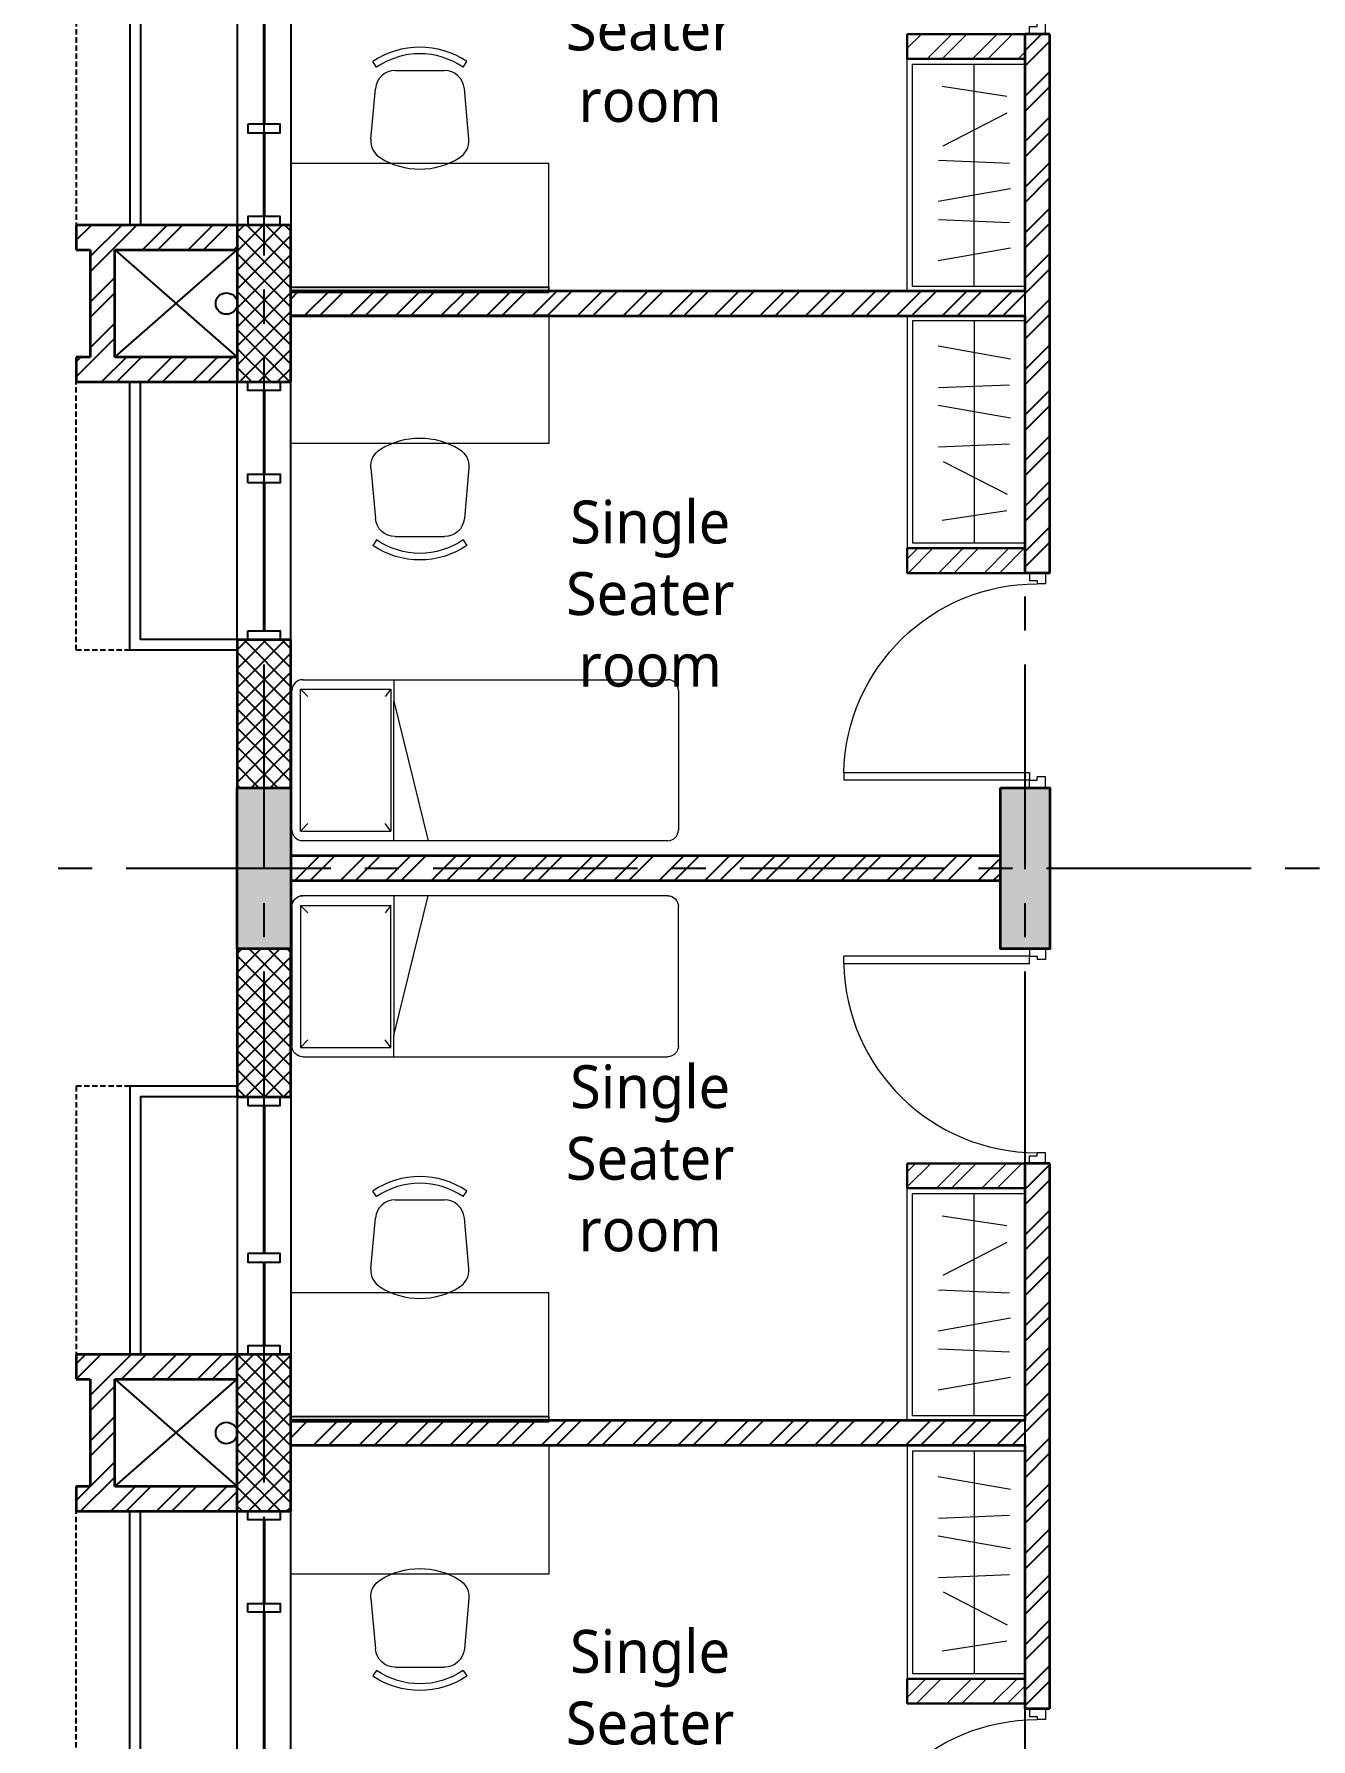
# Model space of a CAD drawing. Header units: millimetres. Extents: x -1107453 to -240403, y -265431 to 143409.
# Drawn here: x -297561 to -291615, y 102788 to 110728 of the extents above; entities that cross this region are included whole.
import ezdxf

# ---------------------------------------------------------------- set-up
doc = ezdxf.new("R2010")
doc.units = ezdxf.units.MM
doc.header["$MEASUREMENT"] = 0
doc.linetypes.add('CENTER2', pattern=[28.575, 19.05, -3.175, 3.175, -3.175])
doc.linetypes.add('HIDDEN', pattern=[0.375, 0.25, -0.125])
for name, color, linetype in [('A-Anno-Grid Lines', 154, 'Continuous'), ('A-Wall Patt', 8, 'Continuous'), ('A-Window', 4, 'Continuous'), ('S-Conc Patt', 9, 'Continuous')]:
    doc.layers.add(name, color=color, linetype=linetype)
for name, color, linetype, lineweight in [('A-Detail Lines', 8, 'Continuous', 25), ('A-Door', 4, 'Continuous', 9), ('A-Wall Sec', 1, 'Continuous', 30), ('column hatch', 12, 'Continuous', 5), ('S-Concrete', 40, 'Continuous', 30), ('S-Reflected Beam', 60, 'Continuous', 25), ('text', 7, 'Continuous', 9), ('Wall HATCH', 8, 'Continuous', 15)]:
    doc.layers.add(name, color=color, linetype=linetype, lineweight=lineweight)
doc.layers.add('frntr', color=32, linetype='Continuous', lineweight=15, true_color=0xbd5e00)
doc.layers.add('I-Furniture', color=7, linetype='Continuous', lineweight=15, true_color=0xc76300)
doc.layers.get('S-Reflected Beam').off()
doc.styles.get("Standard").update_dxf_attribs({"font": 'trebuc.ttf'})
pattern_1 = [(45, (-563.64, 4396.156), (-44.194174, 44.194174), []), (135, (-563.64, 4396.156), (-44.194174, -44.194174), [])]
pattern_2 = [(45, (-808153.99, 231626.15), (-106.066017, 106.066017), []), (45, (-808083.28, 231626.15), (-106.066017, 106.066017), [])]

# ---------------------------------------------------------------- blocks, each defined once
blk = doc.blocks.new('W 1200')
at = {"layer": 'A-Window', "linetype": 'HIDDEN', "ltscale": 100}
for p, q in [((552587.8, 7900.3), (552587.8, 9150.3)), ((552837.8, 7900.3), (552587.8, 7900.3))]:
    blk.add_line(p, q, dxfattribs=at)
at = {"layer": 'A-Window', "color": 2, "lineweight": 40}
for p, q in [((553462.8, 8720.3), (553462.8, 9110.3)), ((553462.8, 7990.3), (553462.8, 8680.3))]:
    blk.add_line(p, q, dxfattribs=at)
at = {"layer": 'A-Window', "color": 5}
for points in [[(553337.8, 7900.3), (552837.8, 7900.3), (552837.8, 9150.3)], [(553337.8, 7950.3), (552887.8, 7950.3), (552887.8, 9150.3)]]:
    blk.add_lwpolyline(points, dxfattribs=at)
at = {"layer": 'A-Window'}
for points in [[(553337.8, 7950.3), (553337.8, 9150.3)], [(553587.8, 7950.3), (553587.8, 9150.3)], [(553387.8, 8680.3), (553387.8, 8720.3), (553537.8, 8720.3), (553537.8, 8680.3), (553387.8, 8680.3)]]:
    blk.add_lwpolyline(points, dxfattribs=at)
for points in [[(553387.8, 9150.3), (553537.8, 9150.3), (553537.8, 9110.3), (553387.8, 9110.3)], [(553387.8, 7990.3), (553537.8, 7990.3), (553537.8, 7950.3), (553387.8, 7950.3)]]:
    blk.add_lwpolyline(points, close=True, dxfattribs=at)
blk = doc.blocks.new('ABL_Door_S - 1000 x 2100-11-3 Second Floor Lvl')
at = {"layer": 'A-Door', "color": 5}
for p, q in [((-500, 37.5), (-450, 37.5)), ((-500, -37.5), (-500, 37.5)), ((-450, 37.5), (-450, -2.5)), ((450, 37.5), (450, -2.5)), ((500, 37.5), (450, 37.5)), ((500, -37.5), (500, 37.5)), ((-500, -37.5), (-465, -37.5)), ((-465, -2.5), (-450, -2.5)), ((-465, -37.5), (-465, -2.5)), ((-430, -37.5), (-465, -37.5)), ((465, -2.5), (450, -2.5)), ((465, -37.5), (465, -2.5)), ((500, -37.5), (465, -37.5))]:
    blk.add_line(p, q, dxfattribs=at)
at = {"layer": 'A-Door', "color": 5, "lineweight": 18}
for p, q in [((-465, -37.5), (-465, -902.5)), ((-430, -37.5), (-430, -902.5)), ((-430, -902.5), (-465, -902.5))]:
    blk.add_line(p, q, dxfattribs=at)
at = {"layer": 'A-Door'}
blk.add_arc((-450.4, -2.3), 900.4, 271.2981, 359.98939, dxfattribs=at)
blk = doc.blocks.new('Cols Hostel')
at = {"layer": 'S-Conc Patt'}
h = blk.add_hatch(color=256, dxfattribs=at)
h.paths.add_polyline_path([(626561.7, 5667.7), (626811.7, 5667.7), (626811.7, 5217.7), (626561.7, 5217.7)])
h.paths.add_polyline_path([(626261.7, 5667.7), (626511.7, 5667.7), (626511.7, 5217.7), (626261.7, 5217.7)])
h.paths.add_polyline_path([(610501.4, 6260.5), (610751.4, 6260.5), (610751.4, 5810.5), (610501.4, 5810.5)])
h.paths.add_polyline_path([(633754.6, -13558.9), (633802.3, -13804.3), (633350.7, -13892.1), (633303, -13646.7)])
h.paths.add_polyline_path([(608436.4, -13974.7), (608436.4, -14224.7), (607987.1, -14224.7), (607987.1, -13974.7)])
h.paths.add_polyline_path([(639101.5, 2747.2), (639346.9, 2794.9), (639490, 2058.7), (639244.6, 2011)])
h.paths.add_polyline_path([(640105.1, -2416.2), (640350.5, -2368.5), (640493.6, -3104.7), (640248.2, -3152.4)])
h.paths.add_polyline_path([(631447.2, -4099.1), (631692.6, -4051.4), (631835.7, -4787.6), (631590.3, -4835.3)])
h.paths.add_polyline_path([(630443.5, 1064.3), (630688.9, 1112), (630832, 375.7), (630586.6, 328)])
h.paths.add_polyline_path([(608186.4, 6255.3), (608436.4, 6255.3), (608436.4, 5505.3), (608186.4, 5505.3)])
h.paths.add_polyline_path([(608186.4, 995.3), (608436.4, 995.3), (608436.4, 245.3), (608186.4, 245.3)])
h.paths.add_polyline_path([(608186.4, -4264.7), (608436.4, -4264.7), (608436.4, -5014.7), (608186.4, -5014.7)])
h.paths.add_polyline_path([(599366.4, -4264.7), (599616.4, -4264.7), (599616.4, -5014.7), (599366.4, -5014.7)])
h.paths.add_polyline_path([(599366.4, 995.3), (599616.4, 995.3), (599616.4, 245.3), (599366.4, 245.3)])
h.paths.add_polyline_path([(626561.4, 11102.8), (626811.4, 11102.8), (626811.4, 10352.8), (626561.4, 10352.8)])
h.paths.add_polyline_path([(626561.4, 17050.8), (626811.4, 17050.8), (626811.4, 16300.8), (626561.4, 16300.8)])
h.paths.add_polyline_path([(626561.4, 13870.8), (626811.4, 13870.8), (626811.4, 13120.8), (626561.4, 13120.8)])
h.paths.add_polyline_path([(610451.4, 11170.3), (610201.4, 11170.3), (610201.4, 10420.3), (610451.4, 10420.3)])
h.paths.add_polyline_path([(610451.4, 16300.8), (610201.4, 16300.8), (610201.4, 17050.8), (610451.4, 17050.8)])
h.paths.add_polyline_path([(610451.4, 13120.8), (610201.4, 13120.8), (610201.4, 13870.8), (610451.4, 13870.8)])
h.paths.add_polyline_path([(598411.4, 9225.3), (598661.4, 9225.3), (598661.4, 8475.3), (598411.4, 8475.3)])
h.paths.add_polyline_path([(603651.4, 16800.8), (603651.4, 17050.8), (602901.4, 17050.8), (602901.4, 16800.8)])
h.paths.add_polyline_path([(602901.4, 14630.4), (603151.4, 14630.4), (603151.4, 13880.4), (602901.4, 13880.4)])
h.paths.add_polyline_path([(596931.4, 9225.3), (597181.4, 9225.3), (597181.4, 8475.3), (596931.4, 8475.3)])
h.paths.add_polyline_path([(596931.4, 11170.3), (597181.4, 11170.3), (597181.4, 10420.3), (596931.4, 10420.3)])
h.paths.add_polyline_path([(602901.4, 11170.3), (603151.4, 11170.3), (603151.4, 10420.3), (602901.4, 10420.3)])
h.paths.add_polyline_path([(608436.4, 11170.3), (608186.4, 11170.3), (608186.4, 10420.3), (608436.4, 10420.3)])
h.paths.add_polyline_path([(604651.4, 11170.3), (604881.4, 11170.3), (604881.4, 10420.3), (604651.4, 10420.3)])
h.paths.add_polyline_path([(639550.5, 13200), (639795.9, 13247.7), (639939, 12511.5), (639693.6, 12463.8)])
h.paths.add_polyline_path([(634799.5, 10295.1), (634847.2, 10049.7), (634108.7, 9906.2), (634061, 10151.6)])
h.paths.add_polyline_path([(637666.4, -8396.4), (637892.2, -8352.5), (637979.9, -8804), (637754.2, -8847.9)])
h.paths.add_polyline_path([(636132.6, -13079.8), (636180.3, -13325.2), (635591.3, -13439.7), (635543.6, -13194.3)])
h.paths.add_polyline_path([(603151.4, 9225.3), (603151.4, 8995.3), (602401.4, 8995.3), (602401.4, 9225.3)])
h.paths.add_polyline_path([(642512.5, -9792.3), (642556.4, -10018.1), (642109.7, -10104.9), (642065.9, -9879.2)])
h.paths.add_polyline_path([(638555.9, -10561.4), (638599.7, -10787.2), (638148.2, -10875), (638104.3, -10649.2)])
h.paths.add_polyline_path([(642095.9, -7652.5), (642139.7, -7878.3), (641688.2, -7966.1), (641644.3, -7740.3)])
h.paths.add_polyline_path([(640153.2, -10026.7), (640378.9, -9982.8), (640464.8, -10424.6), (640239, -10468.4)])
h.paths.add_polyline_path([(640117.9, -8037), (640161.8, -8262.8), (639710.2, -8350.6), (639666.3, -8124.8)])
h.paths.add_polyline_path([(603151.4, -11964.7), (603151.4, -12194.7), (602701.4, -12194.7), (602701.4, -11964.7)])
h.paths.add_polyline_path([(603151.4, -10129.7), (602921.4, -10129.7), (602921.4, -9669.7), (603151.4, -9669.7)])
h.paths.add_polyline_path([(599111.4, -11964.7), (599111.4, -12194.7), (598661.4, -12194.7), (598661.4, -11964.7)])
h.paths.add_polyline_path([(599112.1, -9784.7), (599112.1, -10014.7), (598661.4, -10014.7), (598661.4, -9784.7)])
h.paths.add_polyline_path([(600791.4, -11734.7), (601021.4, -11734.7), (601021.4, -12194.7), (600791.4, -12194.7)])
h.paths.add_polyline_path([(601136.4, -9784.7), (601136.4, -10014.7), (600676.4, -10014.7), (600676.4, -9784.7)])
h.paths.add_polyline_path([(634936.9, -3420.8), (635162.6, -3376.9), (635305.7, -4113.1), (635080, -4157)])
h.paths.add_polyline_path([(635631.4, 2072.7), (635857.2, 2116.6), (636000.3, 1380.3), (635774.5, 1336.5)])
h.paths.add_polyline_path([(634717.4, 6774.8), (634673.5, 7000.6), (635409.8, 7143.7), (635453.6, 6917.9)])
h.paths.add_polyline_path([(631991.7, 11730.8), (632217.5, 11774.7), (632360.6, 11038.4), (632134.8, 10994.6)])
h.paths.add_polyline_path([(604651.4, 6255.3), (604881.4, 6255.3), (604881.4, 5505.3), (604651.4, 5505.3)])
h.paths.add_polyline_path([(639083, -12506.4), (639130.8, -12751.9), (638541.1, -12866.5), (638493.4, -12621)])
h.paths.add_polyline_path([(603152.1, -13974.7), (603152.1, -14224.7), (602552.1, -14224.7), (602552.1, -13974.7)])
h.paths.add_polyline_path([(638468.6, 11008.2), (638714, 11055.9), (638856.8, 10319.8), (638611.4, 10272.1)])
h.paths.add_polyline_path([(606267.8, -9784.7), (606267.8, -10034.7), (605667.8, -10034.7), (605667.8, -9784.7)])
h.paths.add_polyline_path([(599161.4, 5765.3), (599161.4, 6015.3), (598411.4, 6015.3), (598411.4, 5765.3)])
h.paths.add_polyline_path([(642896, -11765.3), (642943.7, -12010.7), (642502.6, -12096.4), (642454.9, -11851)])
h.paths.add_polyline_path([(606267.1, -13974.7), (606267.1, -14224.7), (605667.1, -14224.7), (605667.1, -13974.7)])
h.paths.add_polyline_path([(599112.8, -13974.7), (599112.8, -14224.7), (598662.1, -14224.7), (598662.1, -13974.7)])
h.paths.add_polyline_path([(626262.1, 11910.8), (626512.1, 11910.8), (626512.2, 11160.8), (626262.2, 11160.8)])
h.paths.add_polyline_path([(626261.4, 17050.8), (626511.4, 17050.8), (626511.4, 16300.8), (626261.4, 16300.8)])
h.paths.add_polyline_path([(610751.4, 16300.8), (610501.4, 16300.8), (610501.4, 17050.8), (610751.4, 17050.8)])
h.paths.add_polyline_path([(610501.4, 8730.8), (610751.4, 8730.8), (610751.4, 7980.8), (610501.4, 7980.8)])
h.paths.add_polyline_path([(626511.4, 7980.8), (626261.4, 7980.8), (626261.4, 8730.8), (626511.4, 8730.8)])
h.paths.add_polyline_path([(621251.4, 11235.8), (621021.4, 11235.8), (621021.4, 11835.8), (621251.4, 11835.8)])
h.paths.add_polyline_path([(610501.4, 11910.8), (610751.4, 11910.8), (610751.4, 11160.8), (610501.4, 11160.8)])
h.paths.add_polyline_path([(615991.4, 11235.8), (615761.4, 11235.8), (615761.4, 11835.8), (615991.4, 11835.8)])
h.paths.add_polyline_path([(635329.3, -8947.3), (635377, -9192.7), (634788, -9307.2), (634740.3, -9061.8)])
h.paths.add_polyline_path([(633933.2, 1742.6), (634159, 1786.5), (634302.1, 1050.2), (634076.3, 1006.4)])
h.paths.add_polyline_path([(604651.4, 995.3), (604881.4, 995.3), (604881.4, 245.3), (604651.4, 245.3)])
h.paths.add_polyline_path([(604651.4, -4264.7), (604881.4, -4264.7), (604881.4, -5014.7), (604651.4, -5014.7)])
h.paths.add_polyline_path([(626261.4, 13870.8), (626511.4, 13870.8), (626511.4, 13120.8), (626261.4, 13120.8)])
h.paths.add_polyline_path([(621021.4, 13795.8), (621251.4, 13795.8), (621251.4, 13195.8), (621021.4, 13195.8)])
h.paths.add_polyline_path([(615761.4, 13795.8), (615991.4, 13795.8), (615991.4, 13195.8), (615761.4, 13195.8)])
h.paths.add_polyline_path([(610751.4, 13120.8), (610501.4, 13120.8), (610501.4, 13870.8), (610751.4, 13870.8)])
h.paths.add_polyline_path([(633692.1, 12061.3), (633937.5, 12109), (634080.6, 11372.8), (633835.2, 11325.1)])
h.paths.add_polyline_path([(628502, 11052.4), (628747.4, 11100.1), (628890.5, 10363.9), (628645.1, 10316.2)])
h.paths.add_polyline_path([(596931.4, 14630.4), (597181.4, 14630.4), (597181.4, 13880.4), (596931.4, 13880.4)])
h.paths.add_polyline_path([(639921.6, 11290.8), (640167, 11338.5), (640309.8, 10602.4), (640064.4, 10554.7)])
h.paths.add_polyline_path([(638889.6, 16600), (639135, 16647.7), (639278.3, 15911.5), (639032.9, 15863.8)])
h.paths.add_polyline_path([(633031.9, 15457.7), (633277.3, 15505.4), (633420.6, 14769.1), (633175.2, 14721.4)])
h.paths.add_polyline_path([(632948.2, -9410.1), (632995.9, -9655.6), (632544.3, -9743.3), (632496.6, -9497.9)])
h.paths.add_polyline_path([(636635.1, -3090.7), (636860.9, -3046.8), (637004, -3783), (636778.2, -3826.9)])
h.paths.add_polyline_path([(639326.3, 7905), (639374, 7659.6), (638637.8, 7516.5), (638590.1, 7761.9)])
h.paths.add_polyline_path([(632929.6, 6905.9), (633155.3, 6949.8), (633298.4, 6213.6), (633072.7, 6169.7)])
h.paths.add_polyline_path([(629439.9, 6227.6), (629685.3, 6275.3), (629828.4, 5539.1), (629583, 5491.4)])
h.paths.add_polyline_path([(620836.4, 16800.8), (620836.4, 17050.8), (621436.4, 17050.8), (621436.4, 16800.8)])
h.paths.add_polyline_path([(615576.4, 16800.8), (615576.4, 17050.8), (616176.4, 17050.8), (616176.4, 16800.8)])
h.paths.add_polyline_path([(620836.4, 7980.8), (620836.4, 8230.8), (621436.4, 8230.8), (621436.4, 7980.8)])
h.paths.add_polyline_path([(615576.4, 7980.8), (615576.4, 8230.8), (616176.4, 8230.8), (616176.4, 7980.8)])
h.paths.add_polyline_path([(602401.4, 5785.3), (602401.4, 6015.3), (603151.4, 6015.3), (603151.4, 5785.3)])
h.paths.add_polyline_path([(602922.1, 995.3), (603152.1, 995.3), (603152.1, 245.3), (602922.1, 245.3)])
h.paths.add_polyline_path([(608436.4, -9784.7), (608436.4, -10034.7), (607987.1, -10034.7), (607987.1, -9784.7)])
h.paths.add_polyline_path([(602921.4, -4264.7), (603151.4, -4264.7), (603151.4, -5014.7), (602921.4, -5014.7)])
h.paths.add_polyline_path([(632224.6, 16800.8), (632224.6, 17050.8), (632974.6, 17050.8), (632974.6, 16800.8)])
at = {"layer": 'S-Concrete', "lineweight": 35}
blk.add_lwpolyline([(599366.4, -4264.7), (599616.4, -4264.7), (599616.4, -5014.7), (599366.4, -5014.7)], close=True, dxfattribs=at)
blk.add_lwpolyline([(602921.4, -4264.7), (603151.4, -4264.7), (603151.4, -5014.7), (602921.4, -5014.7), (602921.4, -4264.7)], dxfattribs=at)
blk = doc.blocks.new('A$C0E3E786B')
at = {"layer": 'I-Furniture', "ltscale": 0.1}
for p, q in [((-1905.3, 916.1), (-205.3, 916.1)), ((-1480.9, 916.1), (-1480.9, 816.1)), ((-1955.3, 215.9), (-1955.3, 866.1)), ((-1914.7, 872.2), (-1880.9, 837.4)), ((-1914.7, 872.2), (-1494.7, 872.2)), ((-1914.7, 210.9), (-1914.7, 872.2)), ((-1494.7, 872.2), (-1520.9, 837.4)), ((-1494.7, 872.2), (-1494.7, 210.9)), ((-1480.9, 165.9), (-1480.9, 816.1)), ((-1480.9, 816.1), (-1320.3, 165.9)), ((-155.3, 866.1), (-155.3, 215.9)), ((-1914.7, 210.9), (-1880.9, 246.1)), ((-1494.7, 210.9), (-1520.9, 246.1)), ((-1914.7, 210.9), (-1494.7, 210.9)), ((-1914.7, 165.9), (-1914.7, 166.8)), ((-205.3, 165.9), (-1914.7, 165.9))]:
    blk.add_line(p, q, dxfattribs=at)
for centre, start, end in [((-1905.3, 866.1), 90, 180), ((-205.3, 866.1), 0, 90), ((-1905.3, 215.9), 180, 270), ((-205.3, 215.9), 270, 0)]:
    blk.add_arc(centre, 50, start, end, dxfattribs=at)
blk = doc.blocks.new('A$C30AF02BA')
at = {"layer": 'I-Furniture', "color": 9, "ltscale": 0.1, "true_color": 0xbababa}
for p, q in [((-224, 28.2), (-224, 1063.2)), ((-72.9, 913), (-373.9, 958.5)), ((-368.7, 683.5), (-70.4, 836.6)), ((-390.3, 615.3), (-59.7, 601.4)), ((-55.4, 482.2), (-392.7, 422.8)), ((-390.3, 339.9), (-59.7, 326)), ((-55.4, 206.8), (-392.7, 147.4))]:
    blk.add_line(p, q, dxfattribs=at)
at = {"layer": 'I-Furniture', "ltscale": 0.1}
blk.add_lwpolyline([(-536.5, 3.2), (-536.5, 1088.2), (13.5, 1088.2), (13.5, 3.2)], close=True, dxfattribs=at)
blk.add_lwpolyline([(13.5, 28.2), (-511.5, 28.2), (-511.5, 1063.2), (13.5, 1063.2)], dxfattribs=at)
blk = doc.blocks.new('chair1')
at = {"layer": 'I-Furniture'}
for p, q in [((-319.6, 227.7), (-84.3, 207.2)), ((16, 201.2), (41.5, 218.7)), ((0.5, 114.7), (0.5, -114.7)), ((-319.6, -227.7), (-84.3, -207.2)), ((16, -201.2), (41.5, -218.7))]:
    blk.add_line(p, q, dxfattribs=at)
for centre, radius, start, end in [((-107.8, 0), 350.9, 148.40697, 211.59303), ((-327.6, 135.2), 92.9, 85.03026, 148.40697), ((-92.4, 114.7), 92.9, 0, 85.03026), ((-278.1, 0), 356.3, 325.61966, 34.38034), ((-278.1, 0), 387.3, 325.61966, 34.38034), ((-92.4, -114.7), 92.9, 274.96974, 0), ((-327.6, -135.2), 92.9, 211.59303, 274.96974)]:
    blk.add_arc(centre, radius, start, end, dxfattribs=at)
blk = doc.blocks.new('RRRR')
at = {"layer": 'Wall HATCH'}
h = blk.add_hatch(dxfattribs=at)
h.set_pattern_fill('ANSI32', color=256, scale=400, angle=360, style=0)
h.paths.add_polyline_path([(-87944.3, 22553.3), (-88494.3, 22553.3), (-88494.3, 22668.3), (-87944.3, 22668.3)])
at = {"layer": 'A-Wall Sec'}
for p, q in [((-87944.3, 22668.3), (-88494.3, 22668.3)), ((-88494.3, 22553.3), (-88494.3, 22668.3)), ((-87944.3, 22553.3), (-88494.3, 22553.3))]:
    blk.add_line(p, q, dxfattribs=at)
at = {"layer": 'I-Furniture', "ltscale": 0.1}
blk.add_lwpolyline([(-91363.9, 23756.3), (-90163.9, 23756.3), (-90163.9, 23156.3), (-91363.9, 23156.3)], close=True, dxfattribs=at)
at = {"layer": 'I-Furniture', "xscale": -1, "rotation": 180}
blk.add_blockref('A$C30AF02BA', (-87957.8, 23756.5), dxfattribs=at)
at = {"layer": 'I-Furniture', "ltscale": 0.1, "xscale": -1, "rotation": 90}
blk.add_blockref('chair1', (-90763.9, 22723.2), dxfattribs=at)
at = {"layer": 'I-Furniture'}
blk.add_blockref('A$C0E3E786B', (-89404.3, 21140.4), dxfattribs=at)
blk = doc.blocks.new('A$C4AD23F1D')
at = {"layer": 'I-Furniture', "true_color": 0xff4dff}
blk.add_hatch(color=211, dxfattribs=at).paths.add_polyline_path([(0, 25), (0, 0), (1200, 0), (1200, 25)])
at = {"layer": 'frntr', "color": 203, "true_color": 0xb63cc3}
blk.add_lwpolyline([(0, 0), (1200, 0), (1200, 25), (0, 25)], close=True, dxfattribs=at)
blk = doc.blocks.new('sss')
at = {"layer": 'Wall HATCH'}
h = blk.add_hatch(dxfattribs=at)
h.set_pattern_fill('ANSI32', color=256, scale=400, angle=360, style=0)
h.set_pattern_definition([(45, (12972.95, 6724.33), (-106.06602, 106.06602), []), (45, (13043.66, 6724.33), (-106.06602, 106.06602), [])])
h.paths.add_polyline_path([(-74971.4, 29277.6), (-75521.4, 29277.6), (-75521.4, 29392.6), (-74971.4, 29392.6)])
at = {"layer": 'A-Wall Sec'}
for p, q in [((-74971.4, 29392.6), (-75521.4, 29392.6)), ((-75521.4, 29277.6), (-75521.4, 29392.6)), ((-74971.4, 29277.6), (-75521.4, 29277.6))]:
    blk.add_line(p, q, dxfattribs=at)
at = {"layer": 'frntr', "color": 203, "true_color": 0xb63cc3}
blk.add_lwpolyline([(-78391, 28189.6), (-77191, 28189.6), (-77191, 28214.6), (-78391, 28214.6)], close=True, dxfattribs=at)
at = {"layer": 'I-Furniture', "ltscale": 0.1}
blk.add_lwpolyline([(-78391, 28189.6), (-77191, 28189.6), (-77191, 28789.6), (-78391, 28789.6)], close=True, dxfattribs=at)
at = {"layer": 'I-Furniture', "extrusion": (0, 0, -1), "zscale": -1, "rotation": 180}
blk.add_blockref('A$C0E3E786B', (76431.4, 30805.5), dxfattribs=at)
at = {"layer": 'I-Furniture', "ltscale": 0.1, "rotation": 90}
blk.add_blockref('chair1', (-77791, 29222.7), dxfattribs=at)
at = {"layer": 'I-Furniture'}
blk.add_blockref('A$C30AF02BA', (-74984.8, 28189.4), dxfattribs=at)
at = {"layer": 'I-Furniture', "color": 32, "true_color": 0xd67c2e, "xscale": -1, "rotation": 180}
blk.add_blockref('A$C4AD23F1D', (-78391, 28214.6), dxfattribs=at)
blk = doc.blocks.new('Grid Girls Hostel')
at = {"layer": 'A-Anno-Grid Lines', "linetype": 'CENTER2', "ltscale": 50}
for p, q in [((515191, -13007.2), (515191, 21502.3)), ((511646, -13007.2), (511646, 9546.2)), ((506718.2, -1573.2), (521493.2, -1573.2))]:
    blk.add_line(p, q, dxfattribs=at)

msp = doc.modelspace()

# ---------------------------------------------------------------- hatches: boundary and pattern name
at = {"layer": 'A-Wall Patt'}
h = msp.add_hatch(dxfattribs=at)
h.set_pattern_fill('ANSI37', color=256, scale=500, style=0)
h.set_pattern_definition(pattern_1)
h.paths.add_polyline_path([(-296365.1, 115097.6), (-296615.1, 115097.6), (-296615.1, 114367.6), (-296365.1, 114367.6)])
h.paths.add_polyline_path([(-296365.1, 112477.6), (-296365.1, 113167.6), (-296615.1, 113167.6), (-296615.1, 112477.6)])
h.paths.add_polyline_path([(-296365.1, 111727.6), (-296615.1, 111727.6), (-296615.1, 111037.6), (-296565.1, 111037.6), (-296565.1, 111037.6), (-296415.1, 111037.6), (-296415.1, 111037.6), (-296365.1, 111037.6), (-296365.1, 111037.6)])
h.paths.add_polyline_path([(-296365.1, 109837.6), (-296615.1, 109837.6), (-296615.1, 109107.6), (-296365.1, 109107.6)])
h = msp.add_hatch(dxfattribs=at)
h.set_pattern_fill('ANSI32', color=256, scale=400, angle=360, style=0)
h.set_pattern_definition(pattern_2)
h.paths.add_polyline_path([(-296615.8, 109222.6), (-297185.8, 109222.6), (-297185.8, 109722.6), (-296615.8, 109722.6)], flags=16)
h.paths.add_polyline_path([(-296615.1, 109107.6), (-296615.1, 109837.6), (-297365.8, 109837.6), (-297365.8, 109722.6), (-297300.8, 109722.6), (-297300.8, 109222.6), (-297365.8, 109222.6), (-297365.8, 109107.6)])
h.paths.add_polyline_path([(-292945.1, 108217.6), (-292830.1, 108217.6), (-292830.1, 110727.6), (-292945.1, 110727.6), (-292945.1, 109530.1), (-296365.1, 109530.1), (-296365.1, 109415.1), (-292945.1, 109415.1)])
h = msp.add_hatch(dxfattribs=at)
h.set_pattern_fill('ANSI37', color=256, scale=500, style=0)
h.set_pattern_definition(pattern_1)
h.paths.add_polyline_path([(-296615.1, 107217.6), (-296365.1, 107217.6), (-296365.1, 107907.6), (-296615.1, 107907.6)])
h.paths.add_polyline_path([(-296615.1, 105777.6), (-296365.1, 105777.6), (-296365.1, 106467.6), (-296615.1, 106467.6)])
h.paths.add_polyline_path([(-296615.1, 103847.6), (-296365.1, 103847.6), (-296365.1, 104577.6), (-296615.1, 104577.6)])
h.paths.add_polyline_path([(-296615.1, 101697.6), (-296365.1, 101697.7), (-296365.1, 102647.6), (-296615.1, 102647.6)])
h = msp.add_hatch(dxfattribs=at)
h.set_pattern_fill('ANSI32', color=256, scale=400, angle=360, style=0)
h.set_pattern_definition([(45, (-563.64, 4396.16), (-106.06602, 106.06602), []), (45, (-492.93, 4396.16), (-106.06602, 106.06602), [])])
h.paths.add_polyline_path([(-293060.8, 106900.1), (-296365.8, 106900.1), (-296365.8, 106785.1), (-293060.8, 106785.1)])
h = msp.add_hatch(dxfattribs=at)
h.set_pattern_fill('ANSI32', color=256, scale=400, angle=360, style=0)
h.set_pattern_definition(pattern_2)
h.paths.add_polyline_path([(-296615.1, 103962.6), (-297185.1, 103962.6), (-297185.1, 104462.6), (-296615.1, 104462.6)], flags=16)
h.paths.add_polyline_path([(-296615.1, 104212.6, -1), (-296715.1, 104212.6, -1)], flags=0)
h.paths.add_polyline_path([(-296615.1, 104212.6, -1), (-296715.1, 104212.6, -1)], flags=0)
h.paths.add_polyline_path([(-296615.1, 103847.6), (-296615.1, 104577.6), (-297365.1, 104577.6), (-297365.1, 104462.6), (-297300.1, 104462.6), (-297300.1, 103962.6), (-297365.1, 103962.6), (-297365.1, 103847.6)])
h.paths.add_polyline_path([(-292830.1, 105467.6), (-292945.1, 105467.6), (-292945.1, 104270.1), (-296365.1, 104270.1), (-296365.1, 104155.1), (-292945.1, 104155.1), (-292945.1, 102927.6), (-292830.1, 102927.6)])

# ---------------------------------------------------------------- linework, layer by layer
at = {"layer": 'A-Detail Lines', "ltscale": 15}
for p, q in [((-297185.1, 109722.6), (-296615.1, 109222.6)), ((-297185.1, 109222.6), (-296615.1, 109722.6)), ((-297185.1, 104462.6), (-296615.1, 103962.6)), ((-297185.1, 103962.6), (-296615.1, 104462.6))]:
    msp.add_line(p, q, dxfattribs=at)
at = {"layer": 'A-Detail Lines'}
for centre in [(-296665.1, 109472.6), (-296665.1, 104212.6)]:
    msp.add_circle(centre, 50, dxfattribs=at)
at = {"layer": 'A-Wall Sec', "lineweight": 35}
for p, q in [((-292945.1, 109530.1), (-292945.1, 110727.6)), ((-292830.1, 110727.6), (-292945.1, 110727.6)), ((-292830.1, 108217.6), (-292830.1, 110727.6)), ((-296365.1, 109837.6), (-297365.1, 109837.6)), ((-297365.1, 109837.6), (-297365.1, 109722.6)), ((-296615.1, 109837.6), (-296615.1, 109107.6)), ((-296365.1, 109107.6), (-296365.1, 109837.6)), ((-297365.1, 109722.6), (-297300.1, 109722.6)), ((-297300.1, 109722.6), (-297300.1, 109222.6)), ((-297185.1, 109722.6), (-296615.1, 109722.6)), ((-297185.1, 109222.6), (-297185.1, 109722.6)), ((-292945.1, 109530.1), (-296365.1, 109530.1)), ((-296365.1, 109415.1), (-292945.1, 109415.1)), ((-292945.1, 108217.6), (-292945.1, 109415.1)), ((-297300.1, 109222.6), (-297365.1, 109222.6)), ((-297365.1, 109222.6), (-297365.1, 109107.6)), ((-296615.1, 109222.6), (-297185.1, 109222.6)), ((-297365.1, 109107.6), (-296365.1, 109107.6)), ((-292830.1, 108217.6), (-292945.1, 108217.6)), ((-296615.1, 107907.6), (-296615.1, 107217.6)), ((-296615.1, 107907.6), (-296365.1, 107907.6)), ((-296365.1, 107217.6), (-296365.1, 107907.6)), ((-293060.1, 106900.1), (-296365.1, 106900.1)), ((-296365.1, 106785.1), (-293060.1, 106785.1)), ((-296615.1, 106467.6), (-296615.1, 105777.6)), ((-296365.1, 105777.6), (-296365.1, 106467.6)), ((-296615.1, 105777.6), (-296365.1, 105777.6)), ((-292945.1, 104270.1), (-292945.1, 105467.6)), ((-292830.1, 105467.6), (-292945.1, 105467.6)), ((-292830.1, 102927.6), (-292830.1, 105467.6)), ((-296365.1, 104577.6), (-297365.1, 104577.6)), ((-297365.1, 104577.6), (-297365.1, 104462.6)), ((-296615.1, 103847.6), (-296615.1, 104577.6)), ((-296365.1, 103847.6), (-296365.1, 104577.6)), ((-297365.1, 104462.6), (-297300.1, 104462.6)), ((-297300.1, 104462.6), (-297300.1, 103962.6)), ((-297185.1, 104462.6), (-296615.1, 104462.6)), ((-297185.1, 103962.6), (-297185.1, 104462.6)), ((-292945.1, 104270.1), (-296365.1, 104270.1)), ((-296365.1, 104155.1), (-292945.1, 104155.1)), ((-292945.1, 102927.6), (-292945.1, 104155.1)), ((-297300.1, 103962.6), (-297365.1, 103962.6)), ((-297365.1, 103962.6), (-297365.1, 103847.6)), ((-296615.1, 103962.6), (-297185.1, 103962.6)), ((-297365.1, 103847.6), (-296365.1, 103847.6)), ((-292830.1, 102927.6), (-292945.1, 102927.6))]:
    msp.add_line(p, q, dxfattribs=at)

# ---------------------------------------------------------------- block references
for name, p in [('sss', (-217973.4, 81335)), ('RRRR', (-205000.5, 85664.3)), ('sss', (-217973.4, 76075)), ('RRRR', (-205000.5, 80398.9))]:
    msp.add_blockref(name, p)
at = {"layer": 'A-Door', "rotation": 270}
for p in [(-292887.6, 111227.6), (-292887.6, 105967.6)]:
    msp.add_blockref('ABL_Door_S - 1000 x 2100-11-3 Second Floor Lvl', p, dxfattribs=at)
at = {"layer": 'A-Door', "xscale": -1, "rotation": 270}
for p in [(-292887.6, 107717.6), (-292887.6, 102427.6)]:
    msp.add_blockref('ABL_Door_S - 1000 x 2100-11-3 Second Floor Lvl', p, dxfattribs=at)
at = {"layer": 'column hatch', "xscale": -1}
for p, rotation in [((-849952.9, 118987.9), 180.0000000016676), ((-849952.9, 113727.9), 180)]:
    msp.add_blockref('W 1200', p, dxfattribs=dict(at, rotation=rotation))
at = {"layer": 'column hatch', "rotation": 359.9999999983326}
msp.add_blockref('W 1200', (-849952.9, 99957.3), dxfattribs=at)
at = {"layer": 'column hatch'}
msp.add_blockref('W 1200', (-849952.9, 94697.3), dxfattribs=at)
at = {"layer": 'S-Concrete'}
msp.add_blockref('Grid Girls Hostel', (-808136.1, 108415.8), dxfattribs=at)
at = {"layer": 'S-Reflected Beam'}
msp.add_blockref('Cols Hostel', (-895981.5, 111482.3), dxfattribs=at)

# ---------------------------------------------------------------- texts
at = {"layer": 'text', "lineweight": 35, "char_height": 200, "width": 1506.419, "attachment_point": 5}
for insert in [(-294691.9, 110750.4), (-294691.5, 108120.4), (-294691.9, 105490.4), (-294692.2, 102860.4)]:
    msp.add_mtext('Single Seater room', dxfattribs=dict(at, insert=insert))

doc.saveas('drawing.dxf')
